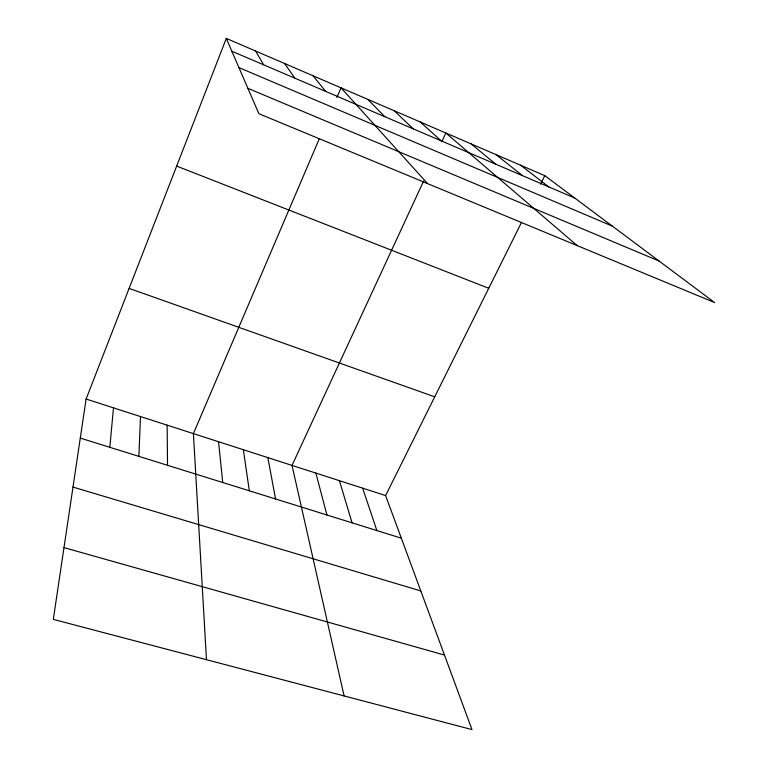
<?xml version="1.0" encoding="UTF-8"?>
<svg xmlns="http://www.w3.org/2000/svg" width="768" height="768" viewBox="0 0 768 768"><rect width="100%" height="100%" fill="white"/><g stroke="black" fill="none" stroke-linecap="round" stroke-linejoin="round"><path stroke-width="1.15" d="M138.883 456.374L140.506 416.563M109.814 447.302L113.501 407.856M226.301 38.4L258.883 113.702L714.691 302.592L544.781 175.642L226.301 38.4L86.102 399.034L53.309 619.373L471.984 729.6L385.603 495.571L521.52 222.394M319.19 139.018L193.402 433.613L206.486 659.702M336.883 97.574L341.04 87.84L427.555 183.6M423.629 181.027L292.013 465.408L344.093 695.933M441.878 141.6L445.853 133.008L577.2 245.616M540.528 184.195L544.781 175.642M63.994 547.613L444.47 655.056M72.998 487.075L420.797 590.938M80.285 438.096L401.338 538.195M86.102 399.034L385.603 495.571M129.11 288.394L434.726 396.826M176.659 166.09L488.736 288.278M247.91 88.339L659.059 261.024M238.934 67.594L612.355 226.128M231.84 51.206L574.714 198.01M520.579 165.206L548.832 186.922M496.022 154.627L522.547 175.67M471.12 143.904L495.859 164.246M420.221 121.968L441.216 140.851M394.214 110.755L413.242 128.87M367.824 99.389L384.826 116.707M313.018 75.773L325.699 91.392M284.563 63.504L294.941 78.23M255.658 51.053L263.664 64.838M362.65 488.17L376.867 530.573M339.408 480.682L352.07 522.835M315.869 473.088L326.918 515.002M267.85 457.613L275.558 498.979M243.36 449.722L249.331 490.81M218.544 441.725L222.73 482.515M167.136 425.155L167.53 465.302"/></g></svg>
